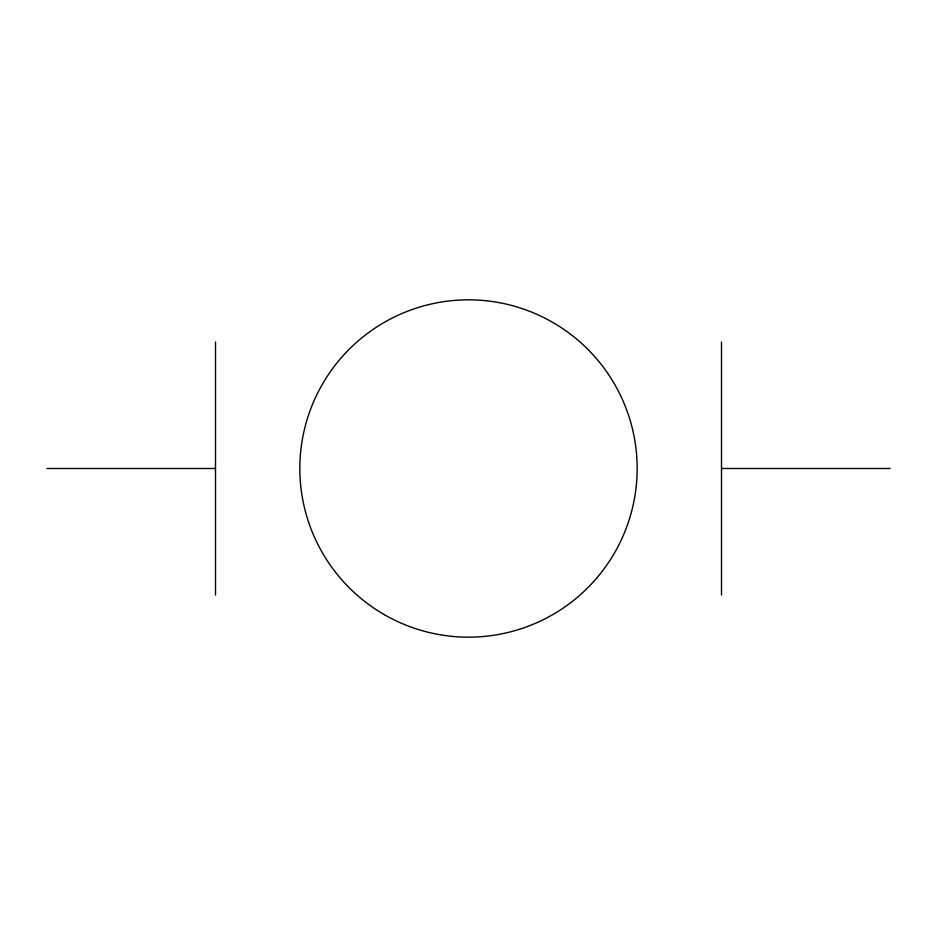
<?xml version="1.0" encoding="UTF-8"?>
<svg xmlns="http://www.w3.org/2000/svg" width="937" height="937" viewBox="0 0 937 937"><rect width="100%" height="100%" fill="white"/><g stroke="black" fill="none" stroke-linecap="round" stroke-linejoin="round"><path stroke-width="1.41" d="M46.85 468.5L215.51 468.5M721.49 468.5L890.15 468.5M721.49 342.005L721.49 594.995M215.51 342.005L215.51 594.995M384.17 614.567A168.66 168.66 0 0 0 637.16 468.5A168.66 168.66 0 0 0 384.17 322.433A168.66 168.66 0 0 0 384.17 614.567"/></g></svg>
